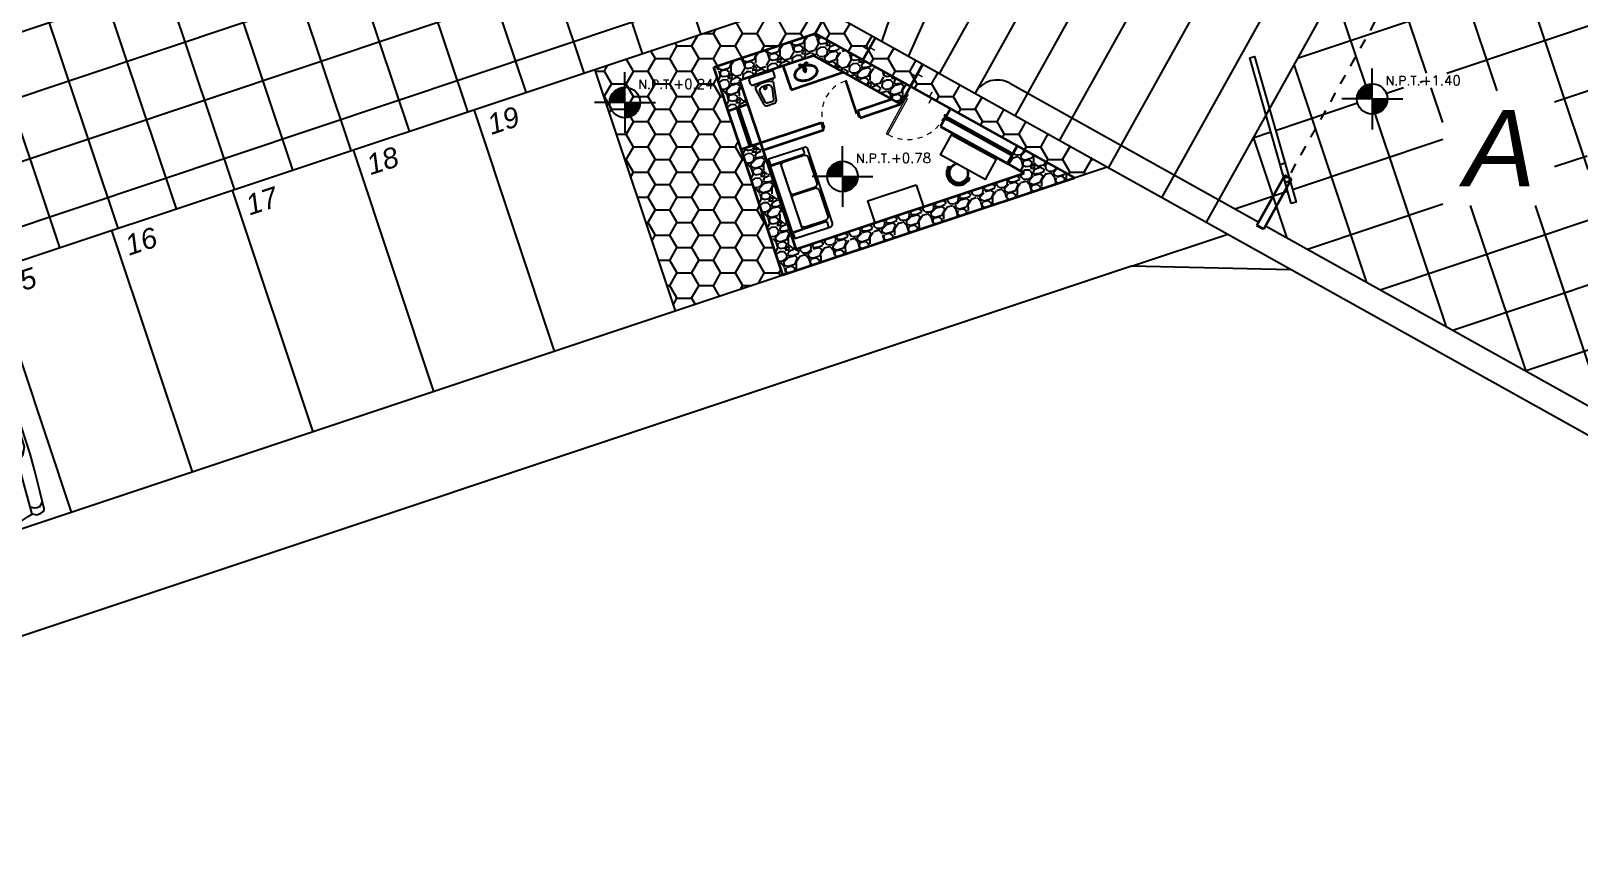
# Model space of a CAD drawing. Header units: millimetres. Extents: x 525387 to 527545, y 2235066 to 2235448.
# Drawn here: x 525603.71 to 525634.12, y 2235233.81 to 2235249.97 of the extents above; entities that cross this region are included whole.
import ezdxf
from ezdxf.enums import TextEntityAlignment as Align

# ---------------------------------------------------------------- set-up
doc = ezdxf.new("R2010")
doc.units = ezdxf.units.MM
for name, pattern in [('CONTINUA', [0]), ('HIDDEN2', [4.7624999999999975, 3.174999999999998, -1.587499999999999]), ('JIS_02_1.0', [2, 1, -1])]:
    doc.linetypes.add(name, pattern=pattern)
for name, color, linetype in [('auxiliar', 6, 'Continuous'), ('muebles', 2, 'Continuous'), ('MUEBLES FIJOS', 2, 'Continuous'), ('pie de plano', 7, 'Continuous'), ('PISOS', 7, 'Continuous'), ('Texto', 7, 'Continuous'), ('ventanas', 3, 'Continuous')]:
    doc.layers.add(name, color=color, linetype=linetype)
doc.layers.add('muro', color=5, linetype='Continuous', lineweight=35)
doc.layers.add('puertas', color=2, linetype='Continuous', lineweight=13)
doc.styles.add('ARIAL', font='ariali.ttf')
doc.styles.add('NIVEL', font='romans')
pattern_1 = [(108.5, (0, 0), (-1.144152490006279, -0.382828067952744), []), (198.5, (0, 0), (0.3828280679527439, -1.144152490006279), [])]
pattern_2 = [(66.44278749999998, (733512.9772225567, -51512.87257499461), (2.410141204636389, 5.622321528845037), [0.068344288, -6.766096727913]), (23.39974100000001, (733513.0045373979, -51512.80992630865), (-5.622737777162228, -2.409169958568619), [0.117280944, -11.6108097787048]), (330.9404471, (733513.1121727037, -51512.76334893079), (-6.586072755099547, 3.695374089930748), [0.08269630400000003, -8.18694455882]), (105.703689, (733513.2599807298, -51512.58022787292), (2.730096581616095, -9.799501857494826), [0.106800904, -10.5732874851476]), (131.2636541799999, (733513.2310737432, -51512.47741340445), (4.336949887775587, -4.980329474133191), [0.10472674, -10.3679615490688]), (195.7036890000001, (733513.1620037492, -51512.39869202284), (9.799501857494826, 2.730096581616095), [0.106800904, -10.5732874851476]), (236.12424047, (733513.0591892806, -51512.42759900945), (4.659264069924868, 6.907276911106231), [0.141238732, -13.9826230628494]), (270.68532837, (733512.9804637365, -51512.54486211486), (0.1596308052075956, -11.72700430655787), [0.133343904, -13.201051320381]), (319.85956562, (733512.982058657, -51512.67819652838), (5.943386933410058, -4.980468226961323), [0.1071626, -10.6091091397424]), (13.66635829999997, (733513.06398098, -51512.74728039774), (-5.46199695702696, -1.284677874575957), [0.122342656, -5.994787390000002]), (60.82743779999998, (733513.1828598188, -51512.71837479866), (4.01671700256028, 7.228619821331257), [0.158215584, -15.6633545024354]), (337.24407483, (733512.78124917, -51512.73440448082), (4.337227393868797, -1.767455383840828), [0.05400090799999999, -5.3461131648688]), (9.89923440000002, (733512.8310469146, -51512.75529246376), (-6.586489013071589, -1.123937044809643), [0.102736396, -10.170927799408]), (63.43, (733512.9322539747, -51512.73763039771), (-0.1606020785787083, 0.4819449889315658), [0.07184186800000002, -0.6465786216856001]), (41.62859051000004, (733512.9852623733, -51512.78422165088), (-2.088520787622199, -1.766900370609394), [0.03868826399999999, -3.830124473778799]), (130.23140949, (733513.0141804602, -51512.75852115571), (0.9637512247572476, -1.285232888148653), [0.05471312400000001, -2.680950598]), (229.39375653, (733512.9788424529, -51512.71675073996), (-1.124630809690172, -1.445696213557991), [0.088863932, -2.873259630582]), (359.99505118, (733512.9210048915, -51512.78421610075), (-1.124492056450056, 0.1607408317152325), [0.064257428, -1.5421796233656]), (214.819540334, (733513.2937085538, -51512.66537195013), (-4.337643653579137, -3.05185575258155), [0.09001760000000003, -8.911765334507802]), (268.77617594, (733513.2198080096, -51512.71677155294), (0.1611570915576253, 5.94380319255772), [0.075519788, -7.476443135640001]), (131.62859051, (733512.9531253072, -51512.88060509854), (1.76690037061072, -2.088520787623696), [0.07737602, -3.7914367177788]), (182.04045967, (733512.9017243169, -51512.8227689248), (5.301256125039915, 0.1601858193632264), [0.09001760000000002, -8.911765334507999]), (177.87395478, (733513.1941352651, -51512.366566057), (2.730929101814976, -0.1608795849696227), [0.08680703999999997, -4.2535468626212]), (133.2051406, (733513.1073879421, -51512.36334569023), (4.176347811456989, -4.498384483093377), [0.072734424, -7.200718676144002]), (265.2314094899999, (733512.7877037788, -51512.40026613039), (-0.1608795847980274, -2.730929101825136), [0.07737602000000002, -3.7914367177788]), (215.78402464, (733512.7812713705, -51512.47737455356), (5.622876541535502, 4.015606977612173), [0.08515654800000004, -8.430475196040002]), (267.87395478, (733513.0238568233, -51512.32157111189), (0.1608795849885951, 2.730929101813872), [0.04340351999999999, -4.2969503826212]), (299.739932474, (733512.8166204782, -51512.39063000568), (1.124353303246393, -1.767177877147433), [0.02590292, -2.564398992905201]), (4.393756532000014, (733512.8294700319, -51512.41312123434), (-1.606437045373153, 0.0001387531954456511), [0.10472674, -1.9898109178138]), (24.43900595999997, (733512.9338891336, -51512.40509806807), (-4.658847810626911, -2.087965774962175), [0.09705340000000001, -9.608272972667402]), (142.12006753, (733512.9643882657, -51512.67337569096), (0.8031491461447329, -0.8032878992285785), [0.07326477599999999, -1.758355271936]), (191.58722659, (733512.9065604171, -51512.62839045857), (-8.514268968900709, -1.766345358420476), [0.127911352, -12.6632018130062]), (259.3753959, (733512.7812561076, -51512.65408262855), (0.8035654057383974, 4.016023236822789), [0.052301648, -5.177878463622]), (288.43, (733512.7716130452, -51512.70548778148), (0.6425470675102137, -0.3213429103528271), [0.03048000000000001, -0.4775200000000001]), (318.68643716, (733512.9483460959, -51512.41634437616), (-3.051994505585997, 2.731206608419131), [0.07057339200000001, -6.986788154640001]), (246.4427875, (733513.0013544945, -51512.46293562934), (-2.410141204656005, -5.622321528836483), [0.136688576, -6.697752439913]), (198.43, (733512.9467248122, -51512.58823300127), (-0.3213429103528271, -0.6425470675102137), [0.13208, -0.37592]), (163.7348464999999, (733512.8214191151, -51512.6299895417), (-5.943664440322555, 1.767594133517262), [0.08032191200000001, -7.951863344828002]), (92.48460409999994, (733512.7443120794, -51512.60749276291), (-0.1604633254197506, 2.088382034302046), [0.073965816, -3.624330007754401]), (46.07597536000002, (733512.7411055879, -51512.53359638132), (7.550934004461467, 7.870889381783216), [0.12042902, -11.9224928845876]), (13.85607873999999, (733512.824647807, -51512.44685599603), (6.425886934688203, 1.605882032591517), [0.127405892, -12.613169291248])]

# ---------------------------------------------------------------- blocks, each defined once
blk = doc.blocks.new('Chde02pl')
at = {"color": 0, "linetype": 'ByBlock'}
for points in [[(-0.0737012294201035, 0.5729564926854683), (-0.02307533748447164, 0.6501476505673855), (-0.02307533748447164, 0.7427087292664991), (-0.04852813398249669, 0.8277556244549834), (-0.09915402591812855, 0.8509812825787442), (-0.490735510503131, 0.8817211242131371), (-0.9396557124737915, 0.9128025196434648), (-1.331516898119212, 0.9281724404606613), (-3.453329142449083, 0.9281724404606613), (-4.066993269005863, 0.9110947506637763), (-4.554512217314191, 0.8865028773562649), (-4.622199873935312, 0.8779640324578224), (-4.689887530556433, 0.8533721591503081), (-4.717018533416966, 0.7871107227383972), (-4.750862361727527, 0.3075691932418874), (-4.750862361727527, -0.2214976366655901), (-4.724011059927411, -0.7259725932655519), (-4.710305707966937, -0.7673006025740121), (-4.689887530556433, -0.8086286118824723), (-4.622199873935312, -0.8335620389859228), (-3.552343317837005, -0.8998234753978337), (-1.23641853757714, -0.8998234753978337), (-0.8188248543732771, -0.8830873393968879), (-0.1545348358808647, -0.8349282541696736), (-0.02950846187408246, -0.8110194884540362), (-0.0163625120344426, -0.7867691689424595), (0.003216562194805275, -0.6743979700789607), (-0.0163625120344426, -0.5941328280336057), (-0.0558003615533622, -0.562026771215462), (-0.08209226123263912, -0.5299207143973197), (-0.04936723716375137, -0.4414582812494598), (-0.003216562194805543, -0.2891252882612517), (0.003216562194805275, 0.2891252882612517), (-0.04265441171372233, 0.4657086007610337)], [(-1.8528796747381, 0.8291218396387314), (-3.473467618799168, 0.8291218396387314), (-3.638491244445705, 0.8058961815149707), (-3.689396837441755, 0.7673006025740134), (-3.473467618799168, 0.7051378117133522), (-2.081675142159907, 0.7051378117133522)], [(-2.425707446473872, 0.391249873246618), (-2.373123647115316, 0.3270377596103334), (-2.22488208509385, 0.3181573609159533), (-2.158033531653982, 0.350263417734097), (-2.136496550001808, 0.4322363287591419), (-2.177053203762396, 0.4612684014138463), (-2.177053203762396, 0.4906420278644857), (-2.208100021468779, 0.5166001163557508), (-2.327532374267205, 0.551780157337331), (-2.399415546794594, 0.5285544992135702), (-2.420672827386351, 0.4759552146391646)], [(-2.169501275131114, -0.3857850125116163), (-2.184045730272843, -0.3362597121006513), (-2.219008362825076, -0.2758046902196814), (-2.26543873885444, -0.2580438928309224), (-2.32949028169013, -0.261459430790298), (-2.425707446473872, -0.2863928578937501), (-2.469340811899059, -0.3113262849972007), (-2.469340811899059, -0.4250636990444503), (-2.469340811899059, -0.4855187209254202), (-2.422630734809276, -0.5138676859882492), (-2.32949028169013, -0.5459737428063915), (-2.20138719601875, -0.5282129454176312), (-2.154956819989386, -0.432236328759142)], [(-1.8528796747381, -0.8004313207799675), (-3.473467618799168, -0.8004313207799675), (-3.638491244445705, -0.7772056626562054), (-3.689396837441755, -0.7386100837152467), (-3.473467618799168, -0.6764472928545869), (-2.081675142159907, -0.6764472928545869)]]:
    blk.add_lwpolyline(points, close=True, dxfattribs=at)
for points in [[(-4.720934348262816, -0.6965989668149112), (-4.08573324005386, -0.7041131503255406), (-3.646322874137404, -0.6241895620761218), (-3.616674561733112, -0.6098443026467384), (-3.616674561733112, -0.5517801573373324), (-3.634295728539437, -0.3198651298956432), (-3.634295728539437, 0.3038121014865727), (-3.604647416135143, 0.5647592015829636), (-3.604647416135143, 0.6443412360364447), (-3.646322874137404, 0.6805459384058408), (-4.061958649918342, 0.7604695266552595), (-4.71506062599404, 0.7532968969405678)], [(-4.708907202664847, -0.7403178526949352), (-4.049931504320374, -0.7983819980043413), (-3.610521138403919, -0.8198998871484149), (-3.456126153053261, -0.8274140706590443), (-1.525349732988787, -0.8274140706590443), (-1.363682520067266, -0.7119688876321062), (-1.255717910745972, -0.5391426668876376), (-1.188309955185269, -0.1774371969896283), (-1.188309955185269, 0.3902252118588078), (-1.235579434395886, 0.6122351792183037), (-1.370395345517294, 0.785061399962771), (-1.525349732988787, 0.859178573681249), (-3.519058891647279, 0.859178573681249), (-4.079859517785085, 0.8417593300884263), (-4.693523644341866, 0.8151181340052885)], [(-4.0440577820516, 0.7532968969405678), (-4.091606962322635, 0.6880601219164673), (-4.133002719264478, 0.5138676859882492), (-4.150903587131221, 0.3038121014865727), (-4.150903587131221, -0.2184236525021508), (-4.139156142593671, -0.3922745346344326), (-4.10922812912896, -0.6241895620761218), (-4.067832372187117, -0.7041131503255406)], [(-3.015876683955553, 0.7126519952239816), (-2.958537966569892, 0.8212661023321671)], [(-2.945951418851088, 0.720166178734611), (-2.895045825855038, 0.8212661023321671)], [(-2.024336424774246, -0.5910588438701664), (-1.846446550348489, -0.7075286882849161), (-1.71302914452917, -0.7386100837152467), (-1.586044863099463, -0.7307543464086796), (-1.554158942211827, -0.6764472928545869), (-1.490666801496973, -0.4745889994554152), (-1.439761208500923, -0.1798280735611922), (-1.439761208500923, 0.4021795947166244), (-1.490666801496973, 0.604037888115799), (-1.535139270103413, 0.728021916041178), (-1.579611738709852, 0.7591033114715087), (-1.643103879424705, 0.7823289695952694), (-1.732048816637585, 0.77481478608464), (-1.8528796747381, 0.7437333906543122), (-2.024336424774246, 0.6658591251805197), (-1.999163329336639, 0.4718565690879122), (-1.979863956167807, 0.3167911457322025), (-1.979863956167807, -0.1176652827005338), (-1.999163329336639, -0.3273793134062726), (-2.030769549163857, -0.5910588438701664)], [(-1.784632615996142, 0.7515891279608793), (-1.726734496489646, 0.4035458099003752), (-1.726734496489646, -0.4021795947166258), (-1.784632615996142, -0.7177753021630471)], [(-1.433607785171731, -0.7539800045324418), (-1.363682520067266, -0.5135261321923115), (-1.32536347479002, -0.2805864433628092), (-1.306343802681605, -0.1176652827005338), (-1.306343802681605, 0.3478725411625331), (-1.357249395677655, 0.5572450180723342), (-1.414308412002898, 0.77481478608464), (-1.446194332890534, 0.8212661023321671)], [(-0.2334105349187011, 0.5784213534204715), (-0.1875395610101735, 0.6504892043633232), (-0.1743936111705336, 0.7147013179996078), (-0.1743936111705336, 0.7871107227383972), (-0.2202645850790612, 0.827072516863108), (-0.2728483844376207, 0.859178573681249)], [(-3.246630058800286, 0.5066950562735575), (-3.56856597934124, 0.551780157337331)], [(-2.808618198185921, -0.1727155689049567), (-2.80861819818592, 0.1070771150264637), (-2.824561158629737, 0.3905667656547426), (-2.840224418013138, 0.51967410051919), (-2.882459278136235, 0.5647592015829636), (-3.135868438874814, 0.5647592015829636), (-3.209709518825129, 0.5326531447648226), (-3.241315738652347, 0.4745889994554138), (-3.267887339392043, -0.05413627665612464), (-3.278236278627503, -0.1443064787836715)], [(-2.437454891011423, 0.5575865718682719), (-2.463746790690701, 0.5808122299920354), (-2.509338063538812, 0.5954990432173565), (-2.566676780924472, 0.5896926286864156), (-2.595206289087094, 0.5691994009301536), (-2.614505662255926, 0.3533374018975363), (-2.614505662255926, 0.2016875165012035), (-2.554649635326506, 0.1374754028649189), (-2.483046163859533, 0.0674568746976934), (-2.373123647115316, 0.05550249183987394), (-2.308512702158789, 0.07906970375957517), (-2.284458410962854, 0.1139081909452177)], [(-2.46122948114694, 0.3885174428791164), (-2.509058362478394, 0.3943238574100573)], [(-2.454236954636494, 0.4496555723519646), (-2.502065835967947, 0.4554619868829055)], [(-2.449482036609391, 0.5022548569263674), (-2.497310917940845, 0.5080612714573083)], [(-2.038321477795139, 0.6364854987298776), (-2.122231795920496, 0.6306790841989367), (-2.236909230691818, 0.6276051000354974), (-2.349069355919379, 0.6101858564426775), (-2.415917909359247, 0.5808122299920354), (-2.442209809038527, 0.5370933441120127), (-2.473256626744908, 0.2775124591993699), (-2.444727118582287, 0.189733133643384), (-2.356341583490243, 0.1490882319268007), (-2.263201130371097, 0.1139081909452177), (-2.117197176832975, 0.09956293151583431), (-1.952453252246857, 0.1344014187014796), (-1.935671188621786, 0.1576270768252432), (-1.94294341619265, 0.224913174624967), (-2.062375768991074, 0.2016875165012035)], [(-2.217609857522986, 0.2044199468687051), (-2.105449732295425, 0.257019231443108), (-2.06964799656194, 0.3560698322650379), (-2.067130687018178, 0.4349687591266435), (-2.086150359126593, 0.5166001163557508)], [(-2.138734158485149, 0.5606605560317112), (-1.988254987980342, 0.5691994009301536), (-1.94294341619265, 0.6071118722792382), (-1.938188498165546, 0.665517571384582), (-1.990772297524104, 0.6597111568536411)], [(-1.828265981421328, 0.5459737428063901), (-1.861550407611054, 0.5487061731738917), (-1.902107061371642, 0.5080612714573083), (-1.926161352567578, 0.3970562877775589), (-1.921406434540474, 0.3239637754468941), (-1.904624370915403, 0.2658996301374881), (-1.87357755320902, 0.2423324182177869), (-1.840013425958878, 0.2597516618106095), (-1.820993753850464, 0.3007381173231334), (-1.80197408174205, 0.4844940595376071), (-1.823511063394224, 0.5428997586429508)], [(-1.921406434540474, 0.6422919132608185), (-1.840013425958878, 0.6392179290973792), (-1.820993753850464, 0.6276051000354974), (-1.828265981421328, 0.5896926286864156)], [(-1.725335991187556, 0.350263417734097), (-1.818476444306703, 0.3270377596103334)], [(-1.806728999769152, 0.5954990432173565), (-1.759873717054587, 0.6027558081122604)], [(-1.736307121508985, 0.4610897889221116), (-1.799456772198288, 0.4496555723519646), (-1.732499886731095, 0.4382033353373194)], [(-0.06894631139300206, 0.5623683250113997), (-1.062164776936815, 0.6105274102386152)], [(-4.66163772345423, 0.3038121014865727), (-4.661637723454228, 0.1514791084983646)], [(-4.471441002370086, 0.1514791084983646), (-4.471441002370086, 0.3038121014865727), (-4.66163772345423, 0.3038121014865727)], [(-4.471441002370086, 0.1514791084983646), (-4.66163772345423, 0.1514791084983646)], [(-4.471441002370086, 0.1081017764142768), (-4.66163772345423, 0.1081017764142768)], [(-4.661637723454228, 0.1081017764142768), (-4.66163772345423, -0.0298859571445452)], [(-4.471441002370085, -0.0298859571445452), (-4.471441002370086, 0.1081017764142768)], [(-2.473256626744908, 0.2658996301374881), (-2.521085508076362, 0.271706044668429)], [(-2.471019018261565, 0.3270377596103334), (-2.518847899593019, 0.3328441741412743)], [(-2.361096501517348, 0.3212313450793925), (-2.212854939495883, 0.2365260036868488), (-2.184325431333261, 0.2512128169121671), (-2.215372249039643, 0.2918577186287533), (-2.215372249039643, 0.3181573609159533)], [(-1.935671188621786, 0.1548946464577416), (-1.852040571556845, 0.1637750451521217), (-1.804211690225393, 0.2074939310321444), (-1.830503589904671, 0.2628256459740488), (-1.87357755320902, 0.2365260036868488), (-1.918889124996714, 0.2337935733193472), (-1.945181024675993, 0.2133003455630853)], [(-1.820518585821036, 0.3053288877875287), (-1.726734496489644, 0.2962099298786319)], [(-1.727853300731316, 0.1839267191124432), (-1.818476444306703, 0.189733133643384)], [(-1.434726589413402, 0.3287455285900192), (-1.327601083273363, 0.3287455285900192)], [(-1.434726589413402, 0.2778540129953048), (-1.327601083273363, 0.2778540129953048)], [(-1.434726589413402, 0.2269624974005904), (-1.327601083273363, 0.2269624974005904)], [(-1.434726589413402, 0.1760709818058761), (-1.327601083273363, 0.1760709818058761)], [(-1.434726589413402, 0.1251794662111617), (-1.327601083273363, 0.1251794662111617)], [(-1.434726589413402, 0.07428795061644738), (-1.327601083273363, 0.07428795061644738)], [(-1.434726589413402, 0.02339643502173304), (-1.327601083273363, 0.02339643502173304)], [(-4.471441002370086, -0.0298859571445452), (-4.66163772345423, -0.02988595714454801)], [(-4.471441002370086, -0.07326328922863289), (-4.66163772345423, -0.0732632892286357)], [(-4.66163772345423, -0.07326328922863289), (-4.66163772345423, -0.2184236525021508), (-4.471441002370086, -0.2184236525021508), (-4.471441002370085, -0.07326328922863289)], [(-3.399906239909271, -0.4472646957803993), (-3.310122199515139, -0.4277961294119519), (-3.288864918923382, -0.3762215062253607), (-3.310122199515139, -0.2990303483434436), (-3.357671379786175, -0.2730722598521798), (-3.420883819440612, -0.2730722598521798), (-3.468432999711647, -0.2925408262206287), (-3.505353539686804, -0.3567529398569133), (-3.468432999711647, -0.4277961294119519), (-3.394591919761332, -0.4472646957803993)], [(-3.399906239909271, -0.4599021862300942), (-3.347042739490297, -0.5374348979079491), (-3.251944378948225, -0.5630514326032751), (-3.162160338554092, -0.5630514326032751), (-3.051398718628621, -0.5439244200307654), (-3.025106818949341, -0.4537542179032156), (-2.998535218209645, -0.3762215062253607), (-2.951265738999028, -0.3632424619797295), (-2.940637098703149, -0.3376259272844021), (-3.014478178653463, -0.3116678387931384), (-3.040770078332743, -0.3311364051615873), (-3.040770078332743, -0.3567529398569133), (-3.083004938455839, -0.4083275630435044), (-3.172788978849971, -0.4599021862300942), (-3.257258699096165, -0.4728812304757267)], [(-2.650307397989412, -0.1958811019702626), (-2.914065497963453, -0.157285523029304), (-3.05671303877656, -0.1378169566608552), (-3.130554118726875, -0.1313274345380389), (-3.278236278627503, -0.1443064787836715), (-3.336414099194418, -0.2085185924199575), (-3.378648959317514, -0.2474557251568538)], [(-3.098947898899657, -0.1443064787836715), (-3.083004938455839, -0.2023706240930789), (-3.194046259441728, -0.2085185924199575), (-3.146497079170692, -0.2409662030340375), (-3.098947898899657, -0.2990303483434436), (-3.088319258603778, -0.3376259272844021)], [(-2.877144957988295, -0.2925408262206287), (-2.718834157791788, -0.2860513040978124), (-2.66625035843323, -0.2600932156065486), (-2.644993077841474, -0.2085185924199575)], [(-2.834910097865199, -0.4213066072891356), (-2.820837961724994, -0.2902326735395331)], [(-1.980423358288643, -0.1299612193542909), (-2.297604360802494, -0.08760854865801625), (-2.364452914242362, -0.08043591894332457), (-2.413960001936322, -0.08385145690270156), (-2.509897465659648, -0.1371338490689798), (-2.59716419651002, -0.2081770386240198), (-2.623456096189298, -0.300738117323132), (-2.632126829062252, -0.5459737428063915), (-2.603037918778794, -0.5849108755432878), (-2.550733820480655, -0.6064287646873614), (-2.451719645092734, -0.595499043217355)], [(-2.465984399174044, -0.2925408262206273), (-2.508498960357558, -0.2925408262206273)], [(-2.448922634488554, -0.2863928578937501), (-2.402212557398772, -0.1726554438465005), (-2.332566993354726, -0.1299612193542909), (-2.236349828570982, -0.126545681394914), (-2.117197176832975, -0.1620672761724318), (-2.070487099743193, -0.1904162412352595), (-2.076360822011968, -0.2225222980534032), (-2.117197176832975, -0.2508712631162308), (-2.172298285735293, -0.2368675574827851)], [(-2.119994187437154, -0.350263417734097), (-2.090905277153696, -0.300738117323132), (-2.12307089910175, -0.2723891522603044)], [(-2.096778999422471, -0.2402830954421621), (-2.015385990840875, -0.2901499496490648)], [(-2.061816366870239, -0.2010044089093281), (-1.989094091161596, -0.2296949277680934)], [(-1.960005180878139, -0.6026716729320467), (-1.887282905169495, -0.5671500781545274), (-1.849523262013085, -0.4855187209254202), (-1.855117283221443, -0.3789539365928623), (-1.852320272617263, -0.2331104657274704), (-1.919168826057131, -0.1975888709499511), (-1.971752625415689, -0.1941733329905742)], [(-1.849523262013085, -0.2474557251568538), (-1.744635364356389, -0.2792202281790584), (-1.726734496489647, -0.2757977901429972)], [(-1.434726589413402, -0.02749508057298131), (-1.327601083273363, -0.02749508057298131)], [(-1.434726589413402, -0.07838659616769557), (-1.327601083273363, -0.07838659616769557)], [(-1.434726589413402, -0.1292781117624099), (-1.327601083273363, -0.1292781117624099)], [(-1.434726589413402, -0.1801696273571243), (-1.327601083273363, -0.1801696273571243)], [(-1.434726589413402, -0.2310611429518386), (-1.327601083273363, -0.2310611429518386)], [(-3.030421139097281, -0.5374348979079491), (-2.93000845840727, -0.5504139421535816), (-2.792675237742102, -0.5439244200307654), (-2.681913617816631, -0.5374348979079491), (-2.681913617816631, -0.4537542179032156), (-2.724148477939727, -0.4342856515347682), (-2.877144957988295, -0.4277961294119519)], [(-2.47045961614073, -0.3967147339816227), (-2.512974177324244, -0.3967147339816227)], [(-2.47045961614073, -0.4513633413316517), (-2.512974177324244, -0.4513633413316517)], [(-2.468222007657387, -0.3396752500600283), (-2.510736568840901, -0.3396752500600283)], [(-2.468222007657387, -0.5114768094166853), (-2.510736568840901, -0.5114768094166853)], [(-2.448922634488554, -0.5104521480288722), (-2.4402519016156, -0.5886679672986025), (-2.396338835129998, -0.6241895620761218), (-2.262641728250262, -0.6419503594648808), (-2.050068922332689, -0.5886679672986025), (-2.073563811407789, -0.5316284833770082), (-2.143209375451836, -0.5244558536623165)], [(-2.114120465168379, -0.4855187209254202), (-2.082234544280743, -0.4284792370038273), (-2.096778999422471, -0.392957642226308)], [(-1.860991005490217, -0.5210403157029395), (-1.759179819498117, -0.5244558536623165), (-1.749038528134954, -0.523756196962207)], [(-1.852320272617263, -0.3823694745522393), (-1.727200782398978, -0.4047212633007256)], [(-0.08209226123263912, -0.5377764517038868), (-1.062164776936815, -0.569882508522029)], [(-0.2334105349187011, -0.8349282541696736), (-0.1676807857205045, -0.7867691689424595), (-0.1346760605911986, -0.7147013179996078), (-0.1676807857205045, -0.6101858564426761), (-0.2269774105290902, -0.5459737428063915)], [(-3.009443559565942, -0.684303030161154), (-2.964971090959502, -0.785061399962771)], [(-2.939518294461477, -0.684303030161154), (-2.895045825855038, -0.785061399962771)]]:
    blk.add_lwpolyline(points, dxfattribs=at)
blk = doc.blocks.new('Nptpl')
at = {"color": 0, "linetype": 'ByBlock'}
for q in [(4.263256414560601e-14, 0.1666666666669414), (-0.166666666666624, 2.747431911605721e-13), (4.263256414560601e-14, -0.1666666666663919), (0.1666666666667093, 2.747431911605721e-13)]:
    blk.add_line((4.263256414560601e-14, 2.747431911605721e-13), q, dxfattribs=at)
at = {"color": 0, "linetype": 'ByBlock', "const_width": 0.08333333333333333}
for points in [[(8.526512829121202e-14, 0.04166666666886461, 0.4142135623846828), (-0.0416666666665814, 5.494863823211441e-13, 1)], [(8.526512829121202e-14, -0.04166666666777037, 0.4142135623829513), (0.04166666666650087, 5.494863823211441e-13, 1)]]:
    blk.add_lwpolyline(points, format="xyb", dxfattribs=at)
at = {"color": 0, "linetype": 'ByBlock'}
blk.add_circle((0, 0), 0.08333333333333333, dxfattribs=at)
at = {"color": 0, "linetype": 'ByBlock', "style": 'NIVEL'}
blk.add_text('N.P.T.', height=0.05, dxfattribs=at).set_placement((0.2646358372095595, 0.07474815208612709), align=Align.RIGHT)
blk.add_attdef('NPT-PLA', (0.2646358372095595, 0.07474815208612709), '', height=0.05, dxfattribs=at)
blk = doc.blocks.new('W.C.')
at = {"color": 0, "linetype": 'ByBlock'}
for p, q in [((0, -0.215119544989065), (2.842170943040401e-14, 0.215119544989065)), ((0.1203241920637197, 0.2501195449890616), (0.03500000000002501, 0.2501195449890616)), ((0.1553241920637163, 0.2121229139722232), (0.1553241920637163, 0.215119544989065)), ((0.1553241920637163, 0.2121229139722232), (0.1553241920637731, -0.2121229139722232)), ((0.1826805700932255, 0.1779677526759826), (0.2131858541616509, 0.1711409408363664)), ((0.5838812955352068, 0.1285570268440921), (0.2594301131755685, 0.1871192146731033)), ((0.6250000000000284, -0.07913618712588288), (0.6250000000000284, 0.07935212272249714)), ((0.1203241920637197, -0.2501195449888911), (0.03500000000002501, -0.2501195449888911)), ((0.1553241920637163, -0.2121229139722232), (0.1553241920637163, -0.215119544989065)), ((0.1826805700932539, -0.1777518170793684), (0.2131858541616509, -0.1709250052397522)), ((0.2594301131755685, -0.1869032790765033), (0.5838812955352068, -0.128341091247492))]:
    blk.add_line(p, q, dxfattribs=at)
for points in [[(0.5503287773211412, 0.08888597769487205), (0.3396694556834632, 0.1269091732707324, 0.4675380216592394), (0.2454593828271641, 0.04818132667615771), (0.2454593828271641, -0.04796539107954345, 0.4675380216592334), (0.3396694556834632, -0.1266932376741181), (0.5503287773211412, -0.088670042098272, 0.3628267005571308), (0.575000000000017, -0.05914709962530651), (0.575000000000017, 0.05936303522190656, 0.3628267005571361)], [(0.2599999999999909, -0.02489203220170566, 2.000000000000004), (0.2599999999999909, 0.02510796779830571)]]:
    blk.add_lwpolyline(points, format="xyb", close=True, dxfattribs=at)
for centre, radius, start, end in [((0.03500000000002501, 0.215119544989065), 0.03500000000000003, 90.0000000000016, 180), ((0.1203241920637197, 0.215119544989065), 0.035, 4.071109992273301e-12, 90.0000000000016), ((0.1903241920637413, 0.2121229139722232), 0.035, 180.0000000000041, 257.3855594869544), ((0.6164619699384843, 0.0001079677983142346), 0.4410025871113341, 159.363152967631, 200.6368470323704), ((0.2505488176403787, 0.1379143105514942), 0.05, 79.76849374828282, 159.363152967631), ((0.575000000000017, 0.07935212272249714), 0.05, 0, 79.76849374828282), ((0.03500000000002501, -0.215119544989065), 0.03500000000000003, 180, 269.9999999999984), ((0.1203241920637197, -0.215119544989065), 0.035, 269.9999999999984, 359.9999999999968), ((0.1903241920637697, -0.2119069783756089), 0.035, 102.6144405130456, 180.0000000000041), ((0.2505488176403787, -0.1376983749548941), 0.05, 200.6368470323704, 280.2315062517188), ((0.575000000000017, -0.07913618712588288), 0.05, 280.2315062517188, 0)]:
    blk.add_arc(centre, radius, start, end, dxfattribs=at)
blk = doc.blocks.new('LLAVES')
at = {"color": 0, "linetype": 'ByBlock'}
for p, q in [((0.01542380811107957, 0.004749999999999766), (0.01542380811107913, -0.004749999999999766)), ((0.09482052666573315, 0.009750000000000016), (0.02042380811107947, 0.009749999999999837)), ((0.09982052666573216, -0.004749999999999944), (0.09982052666573304, 0.004749999999999944)), ((0.02042380811107858, -0.009750000000000016), (0.09482052666573271, -0.009749999999999837))]:
    blk.add_line(p, q, dxfattribs=at)
for centre in [(0.01300000000000079, 0.03460260136218363), (0.01300000000000079, -0.03547564194053728)]:
    blk.add_circle(centre, 0.013, dxfattribs=at)
for centre, start, end in [((0.02042380811107947, 0.004749999999999766), 90, 179.9999999999999), ((0.09482052666573315, 0.004749999999999944), 0, 90), ((0.02042380811107858, -0.004749999999999944), 179.9999999999972, 269.9999999999999), ((0.09482052666573271, -0.004749999999999766), 270, 359.9999999999972)]:
    blk.add_arc(centre, 0.005000000000000001, start, end, dxfattribs=at)
blk = doc.blocks.new('LAVABO OVALIN')
at = {"color": 0, "linetype": 'ByBlock'}
for points in [[(0.01726994423623296, -0.312156660625817, 0.05078095050515012), (0.1009435947466102, -0.2991907228167747, 0.07687118365419797), (0.1822178939987396, -0.263996645305042, 0.1071550682624301), (0.2418800585669203, -0.2054938363627343, 0.1464624129847811), (0.2595843736836514, -0.1463505542089365, 0.1464624129847937), (0.2418800585669203, -0.0872072720551671, 0.1071550682624527), (0.1822178939987396, -0.02870446311285946, 0.07687118365416225), (0.1009435947466102, 0.006489614398901722, 0.0638893277791437), (-0.00456131052959563, 0.02002614337931163, 0.06388932777913635), (-0.110066215805773, 0.006489614398901722, 0.07687118365420041), (-0.1913405150579308, -0.02870446311285946, 0.1071550682624416), (-0.2510026796261116, -0.0872072720551671, 0.1464624129847726), (-0.2687069947428711, -0.1463505542089365, 0.1464624129848107), (-0.2510026796261116, -0.2054938363627343, 0.1071550682624293), (-0.1913405150579308, -0.263996645305042, 0.07687118365419224), (-0.1100662158058014, -0.2991907228167747, 0.05358068943002905), (-0.02173005576378273, -0.3123744493877325, 0.06388932777915331)], [(0.01622520051401466, -0.2921839665021935, 0.05078095050515023), (0.09589461388722498, -0.2798385190073702, 0.07687118365419798), (0.1715587499602691, -0.2470738013251719, 0.1071550682624298), (0.225169612974895, -0.1945047049995594, 0.1464624129847813), (0.2395843736836412, -0.1463505542089365, 0.1464624129847936), (0.225169612974895, -0.09819640341834202, 0.1071550682624528), (0.1715587499602691, -0.04562730709272955, 0.07687118365416243), (0.09589461388722498, -0.0128625894105312, 0.06388932777914352), (-0.00456131052959563, 2.61433793298238e-05, 0.06388932777913632), (-0.1050172349464162, -0.0128625894105312, 0.07687118365420048), (-0.1806813710194604, -0.04562730709272955, 0.1071550682624419), (-0.2342922340340863, -0.09819640341834202, 0.1464624129847724), (-0.2487069947428324, -0.1463505542089365, 0.1464624129848106), (-0.2342922340340863, -0.1945047049995878, 0.1071550682624294), (-0.1806813710194604, -0.2470738013251719, 0.07687118365419217), (-0.1050172349464162, -0.2798385190073702, 0.05358068943002904), (-0.0209084383627669, -0.2923913328928904, 0.05358068943002904)]]:
    blk.add_lwpolyline(points, format="xyb", dxfattribs=at)
for start, end in [(119.1763958550153, 240.8236041449847), (299.1763958550135, 60.82360414498651)]:
    blk.add_arc((-0.002230055763760674, -0.2290881526258488), 0.04000000000000004, start, end, dxfattribs=at)
at = {"color": 0, "linetype": 'ByBlock', "xscale": 2, "yscale": 2, "zscale": 2, "rotation": 90}
blk.add_blockref('LLAVES', (-0.002230055763760674, -0.3690881526258352), dxfattribs=at)
blk = doc.blocks.new('PUERTA INTERC')
at = {"layer": 'puertas', "color": 2}
for p, q in [((0.03984476526466096, 1.13686837721616e-13), (-0.03984476526471781, -1.13686837721616e-13)), ((-0.03984476526471781, -1.13686837721616e-13), (0.03984476526466096, 1.13686837721616e-13)), ((0.03984476526329672, -0.03989651005871764), (0.03984476526466096, 1.13686837721616e-13)), ((-0.0398447652656273, -0.0279275570064641), (-0.8417646167451949, -0.02792755699378802)), ((-0.8417646167451949, -0.02792755699378802), (-0.8417646167465591, -0.06782406705262645)), ((-0.8417646167465591, -0.06782406705262645), (-0.03984476526699154, -0.06782406706529542)), ((-0.03984476526471781, -1.13686837721616e-13), (-0.0398447652656273, -0.0279275570064641)), ((-0.0398447652656273, -0.0279275570064641), (5.174479321112813e-05, -0.02792755700779281)), ((-0.03984476526699154, -0.06782406706529542), (-0.0398447652656273, -0.0279275570064641)), ((5.174479321112813e-05, -0.02792755700779281), (5.174479275638078e-05, -0.03989651006028083)), ((5.174479275638078e-05, -0.03989651006028083), (0.03984476526329672, -0.03989651005871764)), ((5.174476467573186e-05, -0.8697439185060745), (-0.0398447652941627, -0.8697439185047386)), ((-0.0398447652941627, -0.8697439185047386), (-0.03984476529507219, -0.8976714755110891)), ((-0.03984476529507219, -0.8976714755110891), (0.03984476523447711, -0.8976714755108688)), ((-0.03984476529507219, -0.8976714755110891), (0.03984476523447711, -0.8976714755108688)), ((0.03984476523584135, -0.8577749654520304), (5.174476513047921e-05, -0.8577749654535864)), ((5.174476513047921e-05, -0.8577749654535864), (5.174476467573186e-05, -0.8697439185060745)), ((0.03984476523447711, -0.8976714755108688), (0.03984476523584135, -0.8577749654520304))]:
    blk.add_line(p, q, dxfattribs=at)
at = {"layer": 'puertas', "color": 6, "linetype": 'HIDDEN2', "ltscale": 0.03}
blk.add_arc((-0.03421482873824289, -0.06314616007089313), 0.8066174062281217, 180.3322837153754, 269.6000901788149, dxfattribs=at)
blk = doc.blocks.new('love seat')
at = {"layer": 'muebles'}
for p, q in [((-0.693845347669594, -0.0001848142039762024), (-0.6937930083340689, -0.1966816053438833)), ((-0.6838453480208955, -0.0001821505841235194), (-0.683793008685825, -0.1966789417235759)), ((-0.8172679513477306, -0.6847185845110744), (-0.8172518546298306, -0.7451502847063693)), ((-0.7640282139882402, -0.7983455793594203), (0.7701206142232877, -0.7979369399583902)), ((0.823315908850418, -0.7447132993368086), (0.8233000632353651, -0.6852243478845139))]:
    blk.add_line(p, q, dxfattribs=at)
blk.add_lwpolyline([(-0.6838453480190765, -0.0001821506164105813), (0.6838453480190765, 0.0001821506164105813), (0.6838976873586944, -0.1963146404771123), (-0.683793008685825, -0.1966789417235759)], dxfattribs=at)
for points in [[(-0.6936630224604414, -0.6846856608151484), (-0.693845347669594, -0.0001848142039762024), (-0.8174502765700709, -0.0002177378944452357), (-0.8172679513477306, -0.6847185845110744, 0.4142135623730951), (-0.7906561310469442, -0.7113162318285049), (-0.720260669770596, -0.7112974811354889, 0.4142135623730951)], [(-0.0005886417866349802, -0.2689346066174494), (-0.0004772801612489275, -0.6870179246982389, -0.4142135623730951), (-0.06697139844300182, -0.7535474754952247), (-0.6011693568216288, -0.7536897656766541, -0.4142135623730951), (-0.66769890759997, -0.6871956473876253), (-0.6678102692258108, -0.2691123293072906, -0.4142135623730951), (-0.6013161509363272, -0.2025827785284946), (-0.0671181925649762, -0.2024404883279658, -0.4142135623730951)], [(0.6799677358808367, -0.2687533320565763), (0.6800790975194104, -0.6868366501432774, -0.4142135623730951), (0.6135849792244699, -0.7533662009348063), (0.0793870208590306, -0.7535084911216927, -0.4142135623730951), (0.01285747006704696, -0.6870143728267522), (0.01274610844166091, -0.2689310547464174, -0.4142135623730951), (0.07924022673068976, -0.2024015039680762), (0.6134381851024955, -0.2022592137675474, -0.4142135623730951)], [(0.8233000632353651, -0.6852243478845139), (0.8231177380207555, -0.0007235012869841739), (0.6995128091202787, -0.0007564249774532072), (0.6996951343485307, -0.6852572715808947, 0.4142135623730951), (0.7263069546625047, -0.7118549189042369), (0.7967024159256653, -0.7118361682048544, 0.4142135623730951)]]:
    blk.add_lwpolyline(points, format="xyb", close=True, dxfattribs=at)
for centre, start, end in [((-0.7640423869866027, -0.7451361117020951), 180.0152614350205, 270.0152614350336), ((0.7701064412262895, -0.7447274723338069), 270.0152614350336, 0.01526143502056886)]:
    blk.add_arc(centre, 0.0532094695169576, start, end, dxfattribs=at)
blk = doc.blocks.new('TB_ACA_TLFAI QRO$0$CB-NIVEL')
at = {"color": 1, "const_width": 0.0375}
blk.add_lwpolyline([(0.03402267760506561, -0.1499999999999986), (0.03402267760506561, 0), (-0.03402267760506561, 0), (-0.03402267760506561, 0.1499999999999986)], dxfattribs=at)

msp = doc.modelspace()

# ---------------------------------------------------------------- hatches: boundary and pattern name
at = {"layer": 'muro', "linetype": 'Continuous', "lineweight": -3}
h = msp.add_hatch(dxfattribs=at)
h.set_pattern_fill('GRAVEL', color=41, scale=0.02, angle=198.43)
h.set_pattern_definition(pattern_2)
h.paths.add_polyline_path([(525619.1190023127, 2235249.926783022), (525617.126665844, 2235249.262862065), (525617.4111970854, 2235248.409022518), (525617.7906813287, 2235248.535480848), (525617.6326084168, 2235249.009836151), (525619.0784168685, 2235249.491633551), (525620.7966161355, 2235248.535811545), (525620.9303033234, 2235248.776129541), (525620.9494514259, 2235248.811147783), (525620.9497062181, 2235248.811008461), (525620.9910702227, 2235248.885364986)])
h = msp.add_hatch(dxfattribs=at)
h.set_pattern_fill('GRAVEL', color=41, scale=0.02, angle=198.43)
h.set_pattern_definition(pattern_2)
h.paths.add_polyline_path([(525624.2143518672, 2235247.092276383), (525623.0883908666, 2235247.718640461), (525622.8939367795, 2235247.36908702), (525623.2257944125, 2235247.184476985), (525621.2453531952, 2235246.52451997), (525621.2456276392, 2235246.523691583), (525620.7709971565, 2235246.366446814), (525618.7391188008, 2235245.689349023), (525618.0435979877, 2235247.776512362), (525617.6641137444, 2235247.650054032), (525618.4860928871, 2235245.18340645)])
at = {"layer": 'PISOS'}
h = msp.add_hatch(dxfattribs=at)
h.set_pattern_fill('ANSI37', color=9, scale=0.38, angle=63.50000000000002)
h.set_pattern_definition(pattern_1)
h.paths.add_polyline_path([(525617.043126878, 2235256.297318805), (525612.6356858824, 2235254.828688135), (525567.8245066503, 2235239.896877986), (525569.7212730721, 2235234.204578175), (525614.7853132437, 2235249.220645681), (525618.9398933008, 2235250.605018994)])
h = msp.add_hatch(dxfattribs=at)
h.set_pattern_fill('ANSI37', color=9, scale=0.38, angle=63.50000000000002)
h.set_pattern_definition(pattern_1)
edge = h.paths.add_edge_path()
edge.add_arc((525635.1631144956, 2235241.561220812), 0.4999999993547679, -29.137921772539187, 60.86207827540778, ccw=False)
edge.add_line((525635.5998395679, 2235241.317764018), (525638.014804658, 2235239.971517386))
edge.add_line((525638.014804658, 2235239.971517386), (525638.014804658, 2235240.557091749))
edge.add_line((525638.014804658, 2235240.557091749), (525634.6108810793, 2235245.997765113))
edge.add_arc((525639.1466437955, 2235247.778454376), 4.872781307249294, 139.7500517728695, 201.4344117002755, ccw=False)
edge.add_line((525635.4275760388, 2235250.926871866), (525637.1120700787, 2235253.057218409))
edge.add_line((525637.1120700787, 2235253.057218409), (525638.5308727798, 2235254.726978757))
edge.add_arc((525633.9820422732, 2235258.639540709), 6.000000000305091, 243.8246804126178, 319.3003586200403, ccw=False)
edge.add_line((525631.3353263902, 2235253.254849906), (525631.0714571528, 2235253.401946472))
edge.add_line((525631.0714571528, 2235253.401946472), (525631.1444941909, 2235253.532963994))
edge.add_line((525631.1444941909, 2235253.532963994), (525630.5047608871, 2235255.452838641))
edge.add_line((525630.5047608871, 2235255.452838641), (525628.6257360902, 2235254.765338331))
edge.add_line((525628.6257360902, 2235254.765338331), (525629.0005560438, 2235253.640483142))
edge.add_line((525629.0005560438, 2235253.640483142), (525630.4771422053, 2235252.817345303))
edge.add_line((525630.4771422053, 2235252.817345303), (525629.9419118558, 2235251.857222114))
edge.add_line((525629.9419118558, 2235251.857222114), (525631.3212323895, 2235252.249091026))
edge.add_arc((525631.3075680031, 2235252.297187643), 0.05000000000578725, 180, 285.85999996663975, ccw=False)
edge.add_arc((525631.3075680031, 2235252.297187643), 0.05000000004656613, 0, 180, ccw=False)
edge.add_arc((525631.3075680031, 2235252.297187643), 0.05000000004656613, -74.1400000333602, 0, ccw=False)
edge.add_line((525631.3212323895, 2235252.249091026), (525632.4614558491, 2235252.573031775))
edge.add_line((525632.4614558491, 2235252.573031775), (525632.4887846374, 2235252.476838546))
edge.add_line((525632.4887846374, 2235252.476838546), (525629.8730543737, 2235251.733702091))
edge.add_line((525629.8730543737, 2235251.733702091), (525628.0420749771, 2235248.449198925))
edge.add_line((525628.0420749771, 2235248.449198925), (525628.5637854515, 2235246.613589596))
edge.add_line((525628.5637854515, 2235246.613589596), (525628.467592218, 2235246.586260824))
edge.add_line((525628.467592218, 2235246.586260824), (525628.3384582602, 2235247.040793231))
edge.add_arc((525628.385896383, 2235247.05659274), 0.04999999975921202, 193.2994016135112, 198.4206003671572, ccw=False)
edge.add_line((525628.3372373194, 2235247.045090761), (525627.9733506845, 2235248.325917824))
edge.add_line((525627.9733506845, 2235248.325917824), (525627.0444014095, 2235246.659521774))
edge.add_line((525627.0444014095, 2235246.659521774), (525635.4065712892, 2235241.997945885))
edge = h.paths.add_edge_path(flags=16)
edge.add_arc((525630.0604730387, 2235248.6393451), 0.2991235887166113, 0, 360)
edge = h.paths.add_edge_path(flags=16)
edge.add_line((525630.0604730387, 2235248.6393451), (525629.9109112443, 2235248.6393451))
edge.add_arc((525630.0604730389, 2235248.6393451), 0.1495617945911363, 90.00000008919528, 180, ccw=False)
edge.add_line((525630.0604730387, 2235248.788906895), (525630.0604730387, 2235248.6393451))
edge.add_line((525630.0604730387, 2235248.6393451), (525630.210034833, 2235248.6393451))
edge.add_arc((525630.0604730385, 2235248.6393451), 0.1495617945911363, -89.99999991080472, 0, ccw=False)
edge.add_line((525630.0604730387, 2235248.489783306), (525630.0604730387, 2235248.6393451))
h.paths.add_polyline_path([(525630.2732529083, 2235248.862783788), (525631.055247433, 2235248.862783788), (525631.055247433, 2235249.131995018), (525630.2732529083, 2235249.131995018)], flags=16)
h.paths.add_polyline_path([(525630.9989503233, 2235248.859652327), (525631.908664609, 2235248.859652327), (525631.908664609, 2235249.147652327), (525630.9989503233, 2235249.147652327)], flags=16)
h.paths.add_polyline_path([(525631.4491038563, 2235246.549964796), (525633.638735507, 2235246.549964796), (525633.638735507, 2235248.799964796), (525631.4491038563, 2235248.799964796)], flags=16)
h = msp.add_hatch(dxfattribs=at)
h.set_pattern_fill('HONEY', color=8, scale=0.09)
h.set_pattern_definition([(0, (0, 0), (0.428625, 0.24746675805), [0.2857499999999999, -0.5714999999999999]), (120, (0, 0), (-0.4286249990634771, 0.2474667596721052), [0.2857499999999999, -0.5714999999999998]), (59.99999999999999, (0, 0), (9.36522819294794e-10, 0.494933517722105), [-0.5714999999999999, 0.2857499999999999])])
h.paths.add_polyline_path([(525620.6932814614, 2235249.051022753), (525621.0663914422, 2235248.843464331), (525621.4797767033, 2235248.613501056), (525622.0362680581, 2235248.303928882), (525622.7906021056, 2235247.884298228), (525624.2143518671, 2235247.092276383), (525624.8570573485, 2235247.306436251), (525618.9398933003, 2235250.605018994), (525614.7853132439, 2235249.220645681), (525616.3659519284, 2235244.477062505), (525618.4860928871, 2235245.18340645), (525617.6641137443, 2235247.650054032), (525617.4111970854, 2235248.409022518), (525617.126665844, 2235249.262862065), (525619.1190023127, 2235249.926783022)])

# ---------------------------------------------------------------- linework, layer by layer
at = {"layer": 'auxiliar'}
for p, q in [((525627.154721306, 2235259.179934183), (525621.5602437385, 2235249.14427823)), ((525625.2228835407, 2235259.022946107), (525620.9488286362, 2235249.485117741)), ((525623.4253635436, 2235258.423983353), (525620.4247585485, 2235249.777265894)), ((525627.497377095, 2235258.151605412), (525622.2590038553, 2235248.754747359)), ((525627.8828648574, 2235256.994735545), (525623.0451089868, 2235248.31652513)), ((525628.3111845934, 2235255.709324583), (525623.9185591328, 2235247.829611542)), ((525628.782336303, 2235254.295372523), (525624.8793542936, 2235247.294006595)), ((525629.6036920589, 2235253.304258891), (525625.9274944689, 2235246.709710289)), ((525630.4771422053, 2235252.817345303), (525626.8009446155, 2235246.222796701)), ((525569.7212730721, 2235234.204578175), (525618.9398933008, 2235250.605018994)), ((525618.9398933, 2235250.605018994), (525638.014804658, 2235239.971517386)), ((525614.7853132439, 2235249.220645681), (525616.365951929, 2235244.477062503)), ((525622.9391857225, 2235248.948015638), (525627.8336573965, 2235246.219543068)), ((525612.4135216558, 2235248.430326338), (525613.994160341, 2235243.686743161)), ((525610.0417300679, 2235247.640006996), (525611.622368753, 2235242.896423819)), ((525571.3019117569, 2235229.460994999), (525624.8570573489, 2235247.306436251)), ((525607.6699384799, 2235246.849687654), (525609.250577165, 2235242.106104476)), ((525605.2981468921, 2235246.059368311), (525606.878785577, 2235241.315785134)), ((525627.9646749177, 2235246.146506031), (525635.4065712895, 2235241.997945885)), ((525625.3296746409, 2235245.355808955), (525627.2239229683, 2235245.987003154)), ((525602.9263553041, 2235245.269048969), (525604.506993989, 2235240.525465792))]:
    msp.add_line(p, q, dxfattribs=at)
at = {"layer": 'auxiliar', "linetype": 'JIS_02_1.0', "lineweight": -3, "ltscale": 0.2}
msp.add_line((525631.283221946, 2235252.253514459), (525628.4104317739, 2235247.100158593), dxfattribs=at)
at = {"layer": 'auxiliar', "color": 3}
msp.add_lwpolyline([(525628.4647120473, 2235245.295312775), (525628.4538047982, 2235245.284072263), (525625.3296746409, 2235245.355808955), (525571.9341672307, 2235227.563561729), (525558.3504104384, 2235226.88409671), (525543.3166568398, 2235227.37080657), (525533.1130945983, 2235252.985003461, 0.266694373873059), (525544.2843072384, 2235258.579417207, 0.2816393353776509), (525546.4666995786, 2235266.549092381), (525552.5048274684, 2235283.145121186), (525555.8777906985, 2235290.855135157, 0.1073922476885218), (525557.0143855584, 2235298.262240991), (525561.3304748286, 2235304.060675232), (525574.6738662485, 2235307.244940369), (525576.2759498993, 2235312.111003497), (525587.9557378052, 2235310.628556489), (525636.4147483914, 2235304.477938357), (525636.0266933187, 2235299.725630371), (525643.9773200427, 2235299.42297902), (525645.8694991551, 2235288.750218787), (525644.9689693188, 2235262.303845017), (525643.3858296651, 2235260.672333741)], format="xyb", dxfattribs=at)
at = {"layer": 'auxiliar'}
msp.add_arc((525622.6957289283, 2235248.511290565), 0.4999999999315525, 60.8620782547819, 150.8620782729295, dxfattribs=at)
at = {"layer": 'muebles', "lineweight": -3}
for p, q in [((525621.7619848113, 2235247.299154895), (525621.7366622974, 2235247.31300315)), ((525622.1310443868, 2235247.097351768), (525622.1563684253, 2235247.083506302))]:
    msp.add_line(p, q, dxfattribs=at)
at = {"layer": 'muebles', "color": 30, "linetype": 'Continuous'}
for p, q in [((525621.8810889265, 2235247.366204343), (525621.8853157148, 2235247.373934336)), ((525621.781721972, 2235247.04148588), (525621.7915273921, 2235247.059418129)), ((525621.903730394, 2235246.973836652), (525621.8973472343, 2235246.995623004)), ((525621.904453525, 2235246.974753833), (525621.9142771637, 2235246.992719403))]:
    msp.add_line(p, q, dxfattribs=at)
at = {"layer": 'muebles', "linetype": 'Continuous'}
for points in [[(525622.6751313142, 2235247.454940703), (525622.4592374424, 2235247.060111834), (525621.5818399548, 2235247.539875993), (525621.7977338262, 2235247.934704862)], [(525621.1041073507, 2235246.950859006), (525621.2456276392, 2235246.523691583), (525620.2963666979, 2235246.209202052), (525620.1548464093, 2235246.636369476)]]:
    msp.add_lwpolyline(points, close=True, dxfattribs=at)
at = {"layer": 'muebles', "lineweight": -3}
for radius, start, end in [(0.2398026315789368, 147.1894555639143, 335.4705444251143), (0.2110263157894567, 146.6240723216366, 336.0359276773275)]:
    msp.add_arc((525621.9382084708, 2235247.183063001), radius, start, end, dxfattribs=at)
at = {"layer": 'muebles', "color": 8, "lineweight": -3}
for radius, start, end in [(0.191842105263173, 103.5404621442418, 19.11953784778894), (0.1822499999999914, 100.100069494004, 22.55993051431489)]:
    msp.add_arc((525621.9382084708, 2235247.183063001), radius, start, end, dxfattribs=at)
at = {"layer": 'muro', "color": 3}
for p, q in [((525619.1190023127, 2235249.926783022), (525619.3649884753, 2235250.368045403)), ((525620.0550362677, 2235249.406074004), (525620.3005577762, 2235249.846502866)), ((525618.4864479642, 2235249.294367393), (525618.6445208761, 2235248.820012089)), ((525618.6445208761, 2235248.820012089), (525619.6708993745, 2235249.162039756)), ((525620.9910702227, 2235248.885364986), (525621.2361270774, 2235249.324960329)), ((525620.9910702227, 2235248.885364986), (525623.0883908666, 2235247.718640461)), ((525617.7906813287, 2235248.535480848), (525618.0435979876, 2235247.776512362)), ((525617.6641137443, 2235247.650054032), (525617.4111970854, 2235248.409022518)), ((525621.7775654644, 2235248.447843289), (525621.5831113772, 2235248.098289849)), ((525621.5831113772, 2235248.098289849), (525622.8939367794, 2235247.36908702))]:
    msp.add_line(p, q, dxfattribs=at)
at = {"layer": 'muro'}
for p, q in [((525617.126665844, 2235249.262862065), (525619.1190023127, 2235249.926783022)), ((525619.1190023127, 2235249.926783022), (525620.9910702227, 2235248.885364986)), ((525617.6326084168, 2235249.009836151), (525619.0784168685, 2235249.491633551)), ((525619.0784168685, 2235249.491633551), (525620.7966161357, 2235248.535811545)), ((525617.4111970854, 2235248.409022518), (525617.126665844, 2235249.262862065)), ((525617.6326084168, 2235249.009836151), (525617.7906813287, 2235248.535480848)), ((525620.9910702227, 2235248.885364986), (525620.7966161357, 2235248.535811546)), ((525617.4111970854, 2235248.409022518), (525617.7906813287, 2235248.535480848)), ((525619.9547739594, 2235248.413387607), (525620.6188713851, 2235248.634689684)), ((525620.0021958327, 2235248.271081016), (525620.7966161357, 2235248.535811546)), ((525620.0021958327, 2235248.271081016), (525619.9547739594, 2235248.413387607)), ((525617.6641137444, 2235247.650054032), (525619.2432410029, 2235248.176278239)), ((525618.0910198615, 2235247.63420577), (525619.2906628767, 2235248.033971648)), ((525619.2906628767, 2235248.033971648), (525619.2432410029, 2235248.176278239)), ((525618.4860928871, 2235245.18340645), (525617.6641137442, 2235247.650054033)), ((525618.043597988, 2235247.776512361), (525618.7391188008, 2235245.689349023)), ((525623.0883908664, 2235247.718640461), (525622.8939367794, 2235247.36908702)), ((525623.0883908666, 2235247.718640461), (525624.2143518672, 2235247.092276383)), ((525622.8939367795, 2235247.36908702), (525623.2257944125, 2235247.184476985)), ((525618.4860928871, 2235245.18340645), (525624.2143518672, 2235247.092276383)), ((525618.7391188008, 2235245.689349023), (525623.2257944125, 2235247.184476985)), ((525628.3449243376, 2235247.136679488), (525627.797146551, 2235246.154048073)), ((525628.4759392097, 2235247.063637698), (525627.9281614231, 2235246.081006282)), ((525628.4759392097, 2235247.063637698), (525628.3449243376, 2235247.136679488)), ((525627.9281614231, 2235246.081006282), (525627.797146551, 2235246.154048073))]:
    msp.add_line(p, q, dxfattribs=at)
at = {"layer": 'ventanas', "color": 2, "linetype": 'Continuous', "lineweight": -3}
for p, q in [((525617.8143342914, 2235247.75281334), (525617.5930317795, 2235248.416912071)), ((525617.8617680807, 2235247.76861715), (525617.6404664397, 2235248.432721974)), ((525622.9353165323, 2235247.546329531), (525621.7119154016, 2235248.22698622)), ((525622.959626743, 2235247.590018642), (525621.7362221401, 2235248.270680412))]:
    msp.add_line(p, q, dxfattribs=at)
at = {"layer": 'ventanas'}
msp.add_line((525628.3473138475, 2235247.375232915), (525628.2512007063, 2235247.347926897), dxfattribs=at)
msp.add_lwpolyline([(525628.467592218, 2235246.586260824), (525627.6546349004, 2235249.447750181), (525627.7505272338, 2235249.474993468), (525628.5637854515, 2235246.613589596)], close=True, dxfattribs=at)
at = {"layer": 'ventanas', "color": 2, "linetype": 'CONTINUA', "lineweight": -3, "flags": 128}
for points in [[(525617.6056816825, 2235248.442209897), (525617.6151686145, 2235248.445371877), (525617.6214925755, 2235248.426398013), (525617.6404664397, 2235248.432721974), (525617.6246565373, 2235248.480156634), (525617.5772218769, 2235248.464346732), (525617.5930317795, 2235248.416912071), (525617.6120056435, 2235248.423236032)], [(525621.7041604194, 2235248.254186592), (525621.7090217674, 2235248.262925431), (525621.7264994447, 2235248.253202735), (525621.7362221401, 2235248.270680412), (525621.6925279471, 2235248.294987151), (525621.6682212087, 2235248.251292958), (525621.7119154016, 2235248.22698622), (525621.7216380967, 2235248.244463897)], [(525617.8396307235, 2235247.740160652), (525617.8491180037, 2235247.743321588), (525617.8427961319, 2235247.762296148), (525617.8617706919, 2235247.76861802), (525617.8775753718, 2235247.721181619), (525617.8301389712, 2235247.70537694), (525617.8143342914, 2235247.75281334), (525617.8333088517, 2235247.759135212)], [(525622.962517758, 2235247.554081519), (525622.9673800683, 2235247.562819821), (525622.9499034617, 2235247.572544441), (525622.9596280811, 2235247.590021047), (525623.0033195972, 2235247.565709499), (525622.9790080487, 2235247.522017983), (525622.935316532, 2235247.546329531), (525622.9450411522, 2235247.563806138)]]:
    msp.add_lwpolyline(points, close=True, dxfattribs=at)
at = {"layer": 'ventanas', "color": 2, "linetype": 'Continuous', "lineweight": -3, "flags": 128}
for points in [[(525617.6151686145, 2235248.445371877), (525617.8490664179, 2235247.743307879), (525617.8395794859, 2235247.740145898), (525617.6056816825, 2235248.442209897)], [(525621.7090217674, 2235248.262925431), (525622.967351281, 2235247.562774873), (525622.9624899334, 2235247.554036035), (525621.7041604194, 2235248.254186592)]]:
    msp.add_lwpolyline(points, close=True, dxfattribs=at)
at = {"layer": 'ventanas'}
msp.add_circle((525628.3858963834, 2235247.056592739), 0.05, dxfattribs=at)

# ---------------------------------------------------------------- block references
at = {"layer": 'muebles', "color": 6, "xscale": 0.9, "yscale": 0.9, "zscale": 0.9, "rotation": 288}
msp.add_blockref('Chde02pl', (525603.2736790301, 2235240.272613614), dxfattribs=at)
at = {"layer": 'MUEBLES FIJOS', "xscale": 0.9000000000000002, "yscale": 0.9000000000000002, "zscale": 0.9000000000000002, "rotation": 196.3299999999999}
msp.add_blockref('LAVABO OVALIN', (525618.9707471244, 2235249.021574914), dxfattribs=at)
at = {"layer": 'MUEBLES FIJOS', "rotation": 288.33}
msp.add_blockref('W.C.', (525618.050460037, 2235249.124689463), dxfattribs=at)
at = {"layer": 'muro', "rotation": 108.33}
msp.add_blockref('love seat', (525618.459602675, 2235246.672198178), dxfattribs=at)
at = {"layer": 'puertas'}
for p, xscale, yscale, zscale, rotation in [((525619.9784848959, 2235248.342234312), 0.8323356095444064, 0.8323356095444064, 0.8323356095444064, 288.33), ((525620.8938431792, 2235248.710588266), 1.001674762003244, 1.001674762003244, 1.001674762003244, 61.32999999999998)]:
    msp.add_blockref('PUERTA INTERC', p, dxfattribs=dict(at, xscale=xscale, yscale=yscale, zscale=zscale, rotation=rotation))
at = {"layer": 'Texto'}
for p, xscale, yscale, zscale, rotation in [((525620.1780291733, 2235249.626704879), 0.7696591995761233, 0.7696591995761233, 0.7696591995761233, 240.9999999999999), ((525621.1135984743, 2235249.105162341), 0.7696591995761234, 0.7696591995761234, 0.7696591995761234, 240.9999999999999), ((525621.384317576, 2235248.666604286), 0.7696591995761234, 0.7696591995761234, 0.7696591995761234, 150.9999999999999)]:
    msp.add_blockref('TB_ACA_TLFAI QRO$0$CB-NIVEL', p, dxfattribs=dict(at, xscale=xscale, yscale=yscale, zscale=zscale, rotation=rotation))
at = {"layer": 'Texto', "lineweight": -3, "ltscale": 0.35}
ref = msp.add_blockref('Nptpl', (525615.381378773, 2235248.569516171), dxfattribs=dict(at, xscale=3.589483064943671, yscale=3.589483064943671, zscale=3.589483064943671))
ref.add_attrib('NPT-PLA', '+0.24', (525616.3312846291, 2235248.837823398), dxfattribs={"layer": '0', "color": 0, "linetype": 'ByBlock', "ltscale": 0.35, "height": 0.192, "style": 'NIVEL'})
ref = msp.add_blockref('Nptpl', (525630.0604730387, 2235248.6393451), dxfattribs=dict(at, xscale=3.589483064943671, yscale=3.589483064943671, zscale=3.589483064943671))
ref.add_attrib('NPT-PLA', '+1.40', (525631.0103788947, 2235248.907652327), dxfattribs={"layer": '0', "color": 0, "linetype": 'ByBlock', "ltscale": 0.35, "height": 0.192, "style": 'NIVEL'})
ref = msp.add_blockref('Nptpl', (525619.6561559989, 2235247.116482735), dxfattribs=dict(at, xscale=3.589483064943671, yscale=3.589483064943671, zscale=3.589483064943671))
ref.add_attrib('NPT-PLA', '+0.78', (525620.606061855, 2235247.384789962), dxfattribs={"layer": '0', "color": 0, "linetype": 'ByBlock', "ltscale": 0.35, "height": 0.192, "style": 'NIVEL'})

# ---------------------------------------------------------------- texts
at = {"layer": 'pie de plano', "style": 'ARIAL'}
for s, p in [('19', (525612.7582617612, 2235247.931917707)), ('18', (525610.3864701731, 2235247.141598365)), ('17', (525608.0146785857, 2235246.35127902)), ('16', (525605.642886998, 2235245.560959678)), ('15', (525603.2710954101, 2235244.770640336))]:
    msp.add_text(s, height=0.4, rotation=18.00000000057564, dxfattribs=at).set_placement(p)
msp.add_text('A', height=1.5, dxfattribs=at).set_placement((525631.8660547431, 2235246.924964796))

doc.saveas('drawing.dxf')
